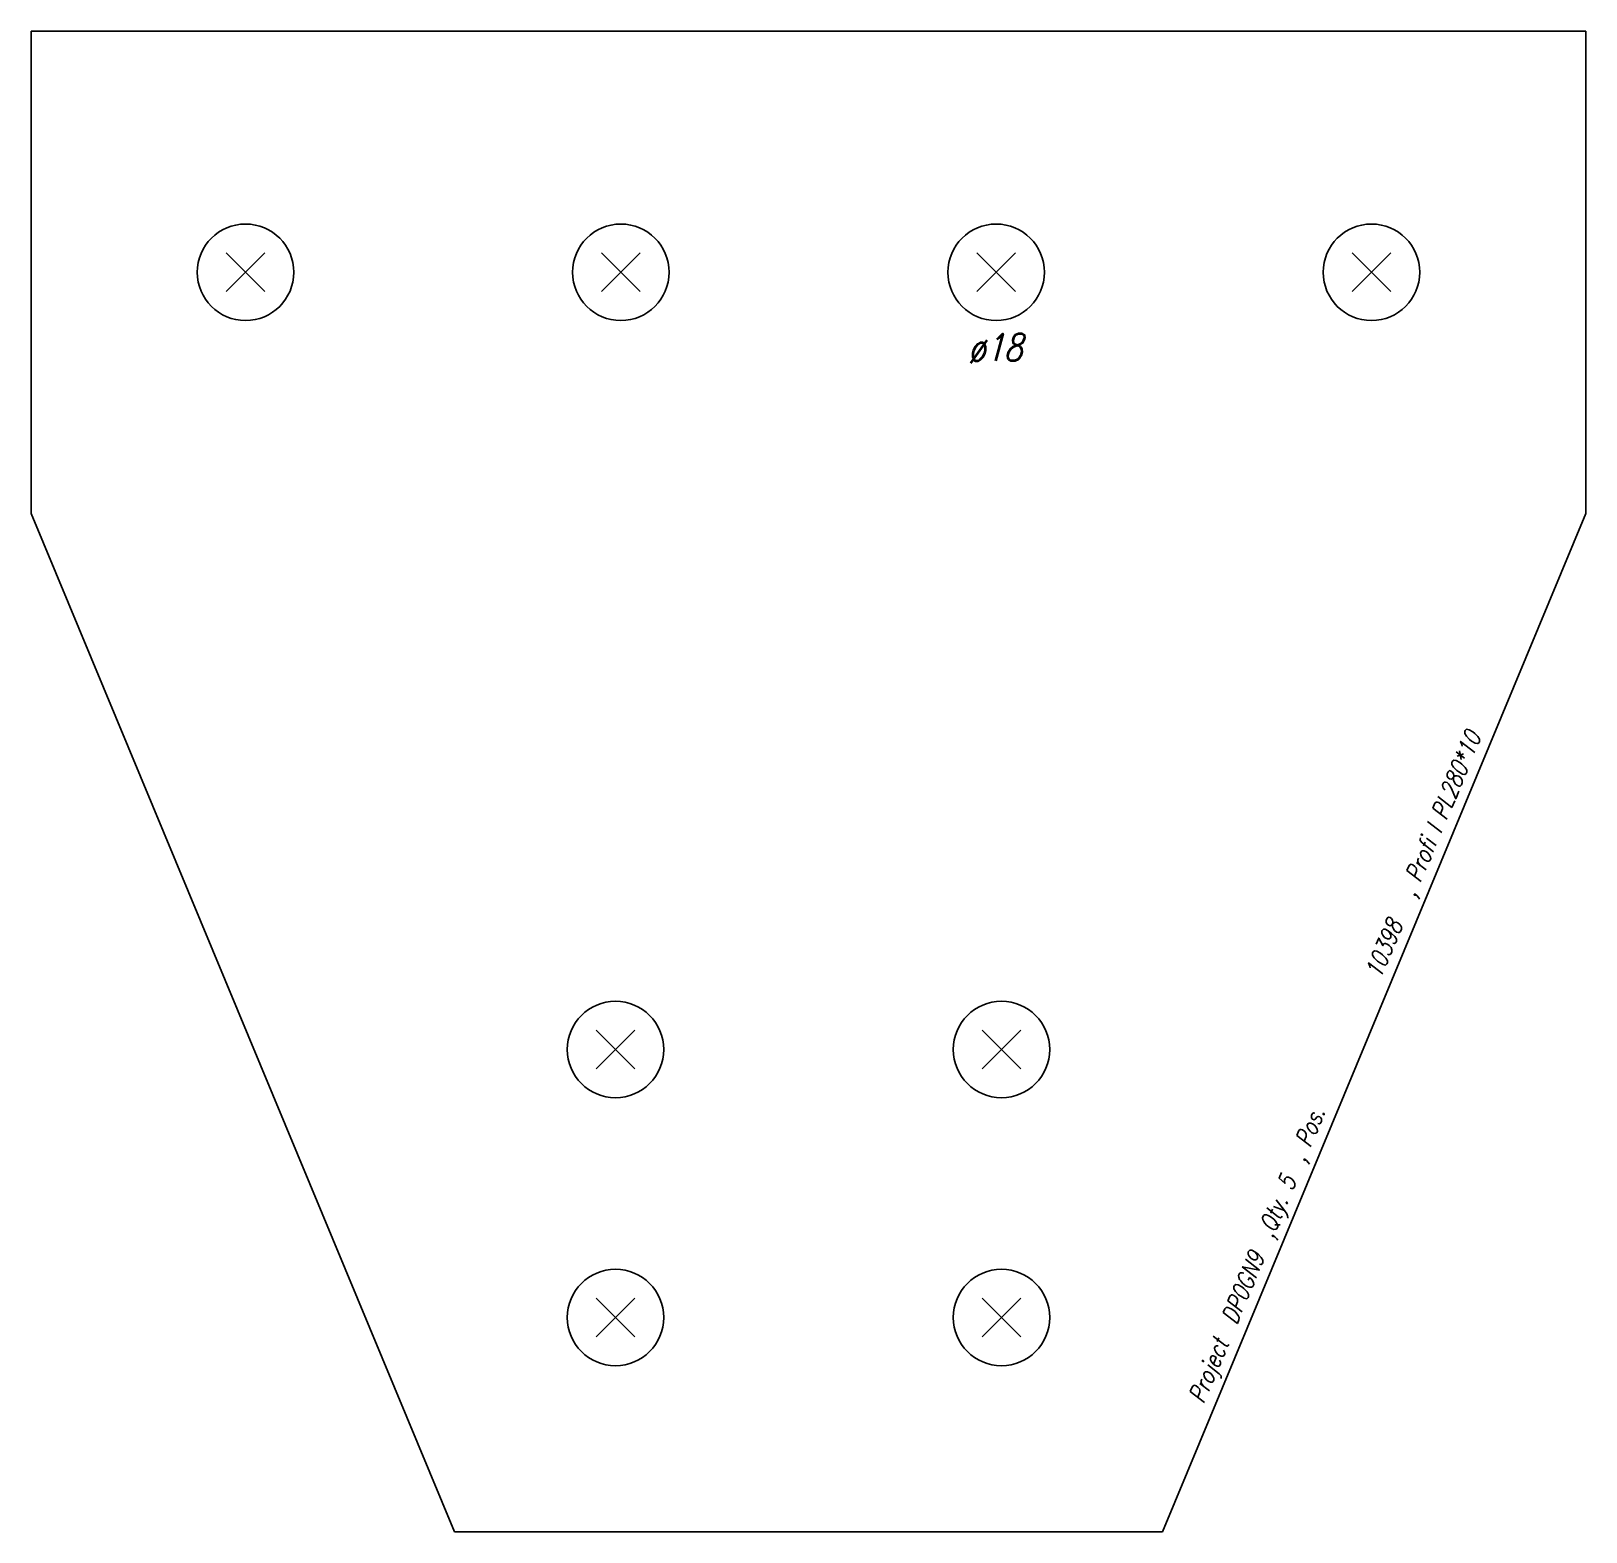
# Model space of a CAD drawing. Extents: x 0 to 290, y -140 to 140.
import ezdxf

# ---------------------------------------------------------------- set-up
doc = ezdxf.new("R2010")
doc.units = 0
doc.header["$LTSCALE"] = 10
for name, color, linetype in [('BEZ_SCHRAUBEN', 7, 'CONTINUOUS'), ('SCHRAUBEN', 7, 'CONTINUOUS'), ('TEILE', 7, 'CONTINUOUS'), ('UNTERSCHRIFT', 7, 'CONTINUOUS')]:
    doc.layers.add(name, color=color, linetype=linetype)
doc.styles.get("Standard").update_dxf_attribs({"font": 'ROMANS'})

msp = doc.modelspace()

# ---------------------------------------------------------------- linework, layer by layer
at = {"layer": 'SCHRAUBEN', "color": 6}
for p, q in [((43.600304, 98.599655), (36.400299, 91.399658)), ((36.400299, 98.599655), (43.600304, 91.399658)), ((113.600304, 98.599655), (106.400307, 91.399658)), ((106.400307, 98.599655), (113.600304, 91.399658)), ((183.600311, 98.599655), (176.400299, 91.399658)), ((176.400299, 98.599655), (183.600311, 91.399658)), ((253.600311, 98.599655), (246.400299, 91.399658)), ((246.400299, 98.599655), (253.600311, 91.399658)), ((112.6007, -46.400002), (105.400703, -53.600006)), ((105.400703, -46.400002), (112.6007, -53.600006)), ((184.600677, -46.400002), (177.400665, -53.600006)), ((177.400665, -46.400002), (184.600677, -53.600006)), ((112.6007, -96.400002), (105.400703, -103.599998)), ((105.400703, -96.400002), (112.6007, -103.599998)), ((184.600677, -96.400002), (177.400665, -103.599998)), ((177.400665, -96.400002), (184.600677, -103.599998))]:
    msp.add_line(p, q, dxfattribs=at)
at = {"layer": 'SCHRAUBEN', "color": 2}
for centre in [(40.000301, 94.999657), (110.000305, 94.999657), (180.000305, 94.999657), (250.000305, 94.999657), (109.000702, -50.000004), (181.000671, -50.000004), (109.000702, -100), (181.000671, -100)]:
    msp.add_circle(centre, 9, dxfattribs=at)
at = {"layer": 'TEILE', "color": 2}
for p, q in [((0.000302, 49.999462), (0.000302, 140.000015)), ((0.000302, 140.000015), (290, 140.000015)), ((290, 140.000015), (290, 49.999657)), ((79.000694, -140), (0.000302, 49.999462)), ((290, 49.999657), (211.000671, -140.000015)), ((211.000671, -140.000015), (79.000694, -140))]:
    msp.add_line(p, q, dxfattribs=at)

# ---------------------------------------------------------------- texts
at = {"layer": 'BEZ_SCHRAUBEN', "color": 2, "oblique": 15, "width": 0.8}
msp.add_text(' ø18', height=5.000002, dxfattribs=at).set_placement((172.000305, 78.499657))
at = {"layer": 'UNTERSCHRIFT', "color": 2, "oblique": 15, "width": 0.8}
for s, rotation, p in [('  , Profi l PL280*10', 67.423126, (256.639191, -25.02634)), ('10398', 67.423126, (251.648193, -37.030087)), ('Project  DP0GN9  ,Qty. 5  , Pos. ', 67.423141, (218.707611, -116.254814))]:
    msp.add_text(s, height=3.249999, rotation=rotation, dxfattribs=at).set_placement(p)

doc.saveas('drawing.dxf')
